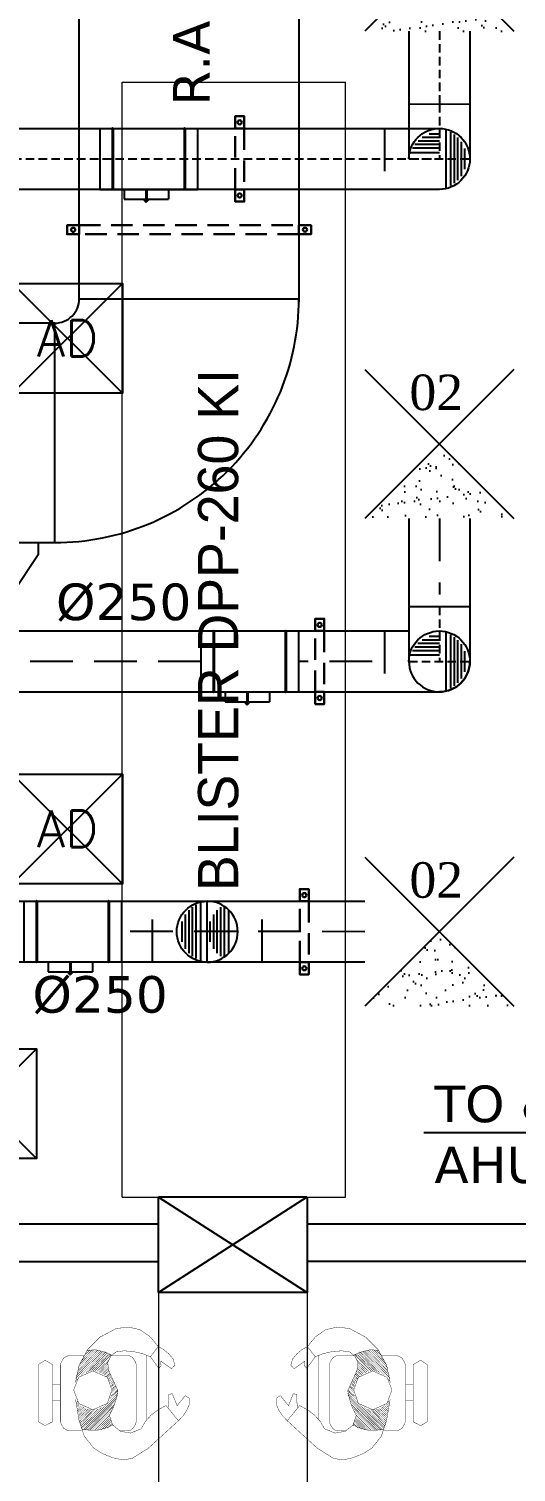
# Model space of a CAD drawing. Header units: millimetres. Extents: x -5691 to 68617, y -23008 to 84113.
# Drawn here: x 22194 to 24190, y 41351 to 47270 of the extents above; entities that cross this region are included whole.
import ezdxf
from ezdxf.enums import TextEntityAlignment as Align

# ---------------------------------------------------------------- set-up
doc = ezdxf.new("R2010")
doc.units = ezdxf.units.MM
doc.header["$LTSCALE"] = 700
doc.header["$MEASUREMENT"] = 0
doc.linetypes.add('architactur xref$0$PHANTOM', pattern=[63.5, 31.75, -6.35, 6.35, -6.35, 6.35, -6.35])
doc.linetypes.add('HIDDEN', pattern=[0.375, 0.25, -0.125])
for name, color, linetype in [('Access Door', 7, 'Continuous'), ('architactur xref$0$COLUMN', 8, 'Continuous'), ('architactur xref$0$TEXT', 8, 'Continuous'), ('architactur xref$0$WALL', 8, 'Continuous'), ('architactur xref$0$WINDOOW', 8, 'Continuous'), ('CAV', 4, 'Continuous'), ('duct size', 7, 'Continuous'), ('M-AC-DIFFUSER', 3, 'Continuous'), ('rcp$0$DIF 02', 74, 'Continuous'), ('rcp$0$DIF 46', 74, 'Continuous'), ('rcp$0$X-REF', 8, 'Continuous'), ('Return Ahu-04', 1, 'Continuous'), ('Supply Ahu-04', 3, 'Continuous'), ('Supply Ahu-05', 3, 'Continuous'), ('X-REF', 8, 'Continuous')]:
    doc.layers.add(name, color=color, linetype=linetype)
doc.layers.add('architactur xref$0$PHAN', color=8, linetype='architactur xref$0$PHANTOM', lineweight=18)
doc.layers.add('SA-HANGERS', color=21, linetype='Continuous', lineweight=30)
doc.styles.add('AC-TEXT', font='ROMANS.SHX', dxfattribs={"height": 200})
doc.styles.add('architactur xref$0$H St Bt', font='stylu.ttf')
doc.styles.add('rcp$0$TECHNICBOLD', font='times.ttf', dxfattribs={"height": 10})
doc.styles.get("Standard").update_dxf_attribs({"font": 'romans.shx', "height": 200})
doc.styles.add('VERDANA', font='verdana.ttf')
doc.dimstyles.get("Standard").update_dxf_attribs({"dimtxt": 0.18, "dimasz": 0.18, "dimexe": 0.18, "dimexo": 0.0625, "dimgap": 0.09, "dimtad": 0, "dimtih": 1, "dimtoh": 1, "dimdec": 4, "dimzin": 0, "dimdsep": 46, "dimtxsty": 'Standard', "dimcen": 0.09, "dimadec": 0, "dimazin": 0, "dimtfac": 1, "dimtdec": 4, "dimtofl": 0, "dimtmove": 0, "dimatfit": 3, "dimfxl": 1, "dimtolj": 1, "dimtzin": 0, "dimarcsym": 0})

# ---------------------------------------------------------------- blocks, each defined once
blk = doc.blocks.new('*U49')
for p, q in [((0, 0), (0, 37)), ((250, 0), (250, 37))]:
    blk.add_line(p, q)
for points in [[(0, 0), (-50, 0), (-50, 37), (0, 37)], [(250, 37), (300, 37), (300, 0), (250, 0)]]:
    blk.add_lwpolyline(points)
at = {"linetype": 'HIDDEN', "ltscale": 0.5}
for points in [[(0, 37), (250, 37)], [(250, 0), (0, 0)]]:
    blk.add_lwpolyline(points, dxfattribs=at)
for centre in [(-25, 18.5), (275, 18.5)]:
    blk.add_circle(centre, 8.44)
blk = doc.blocks.new('*U55')
for p, q in [((0, 0), (0, 37)), ((900, 0), (900, 37))]:
    blk.add_line(p, q)
for points in [[(0, 0), (-50, 0), (-50, 37), (0, 37)], [(900, 37), (950, 37), (950, 0), (900, 0)]]:
    blk.add_lwpolyline(points)
at = {"linetype": 'HIDDEN', "ltscale": 0.5}
for points in [[(0, 37), (900, 37)], [(900, 0), (0, 0)]]:
    blk.add_lwpolyline(points, dxfattribs=at)
for centre in [(-25, 18.5), (925, 18.5)]:
    blk.add_circle(centre, 8.44)
blk = doc.blocks.new('architactur xref$0$BLISTER DPP 260 KI')
at = {"layer": 'architactur xref$0$WINDOOW', "color": 0, "lineweight": 0}
for p, q in [((5092.01, 17123.41), (5128.01, 17123.41)), ((5092.01, 16943.41), (5092.01, 17123.41)), ((5128.01, 16943.41), (5128.01, 17123.41)), ((5092.01, 16943.41), (5128.01, 16943.41))]:
    blk.add_line(p, q, dxfattribs=at)
at = {"layer": 'architactur xref$0$TEXT', "color": 0, "lineweight": 0, "style": 'architactur xref$0$H St Bt'}
blk.add_text('BLISTER DPP-260 KI', height=6.48, rotation=90, dxfattribs=at).set_placement((5110.71, 16992.81))
blk = doc.blocks.new('architactur xref')
at = {"layer": 'architactur xref$0$COLUMN', "linetype": 'Continuous'}
for p, q in [((894.67, 1657), (894.67, 1672.4)), ((918.59, 1672.4), (894.67, 1657)), ((894.67, 1672.4), (918.67, 1657)), ((918.59, 1672.4), (894.67, 1672.4)), ((918.67, 1672.4), (918.67, 1657)), ((918.67, 1657), (894.67, 1657))]:
    blk.add_line(p, q, dxfattribs=at)
at = {"layer": 'architactur xref$0$PHAN', "lineweight": 0}
for p, q in [((894.67, 1661), (894.67, 1463.63)), ((918.67, 1661), (918.67, 1463.63))]:
    blk.add_line(p, q, dxfattribs=at)
at = {"layer": 'architactur xref$0$PHAN', "lineweight": 0, "const_width": 0.0614}
for points in [[(881.29, 1642.44), (881.86, 1645.24), (883.23, 1647.75), (885.28, 1649.8), (887.85, 1651.17)], [(887.85, 1651.17), (889.84, 1651.4), (891.67, 1650.99), (893.32, 1649.85), (894.63, 1648.26)], [(925.49, 1651.17), (923.49, 1651.4), (921.67, 1650.99), (920.01, 1649.85), (918.7, 1648.26)], [(932.05, 1642.44), (931.47, 1645.24), (930.11, 1647.75), (928.05, 1649.8), (925.49, 1651.17)], [(885.45, 1647.57), (881.35, 1643.53)], [(885.11, 1647.57), (881.52, 1643.98)], [(884.82, 1647.63), (881.63, 1644.32)], [(884.6, 1647.75), (881.69, 1644.84)], [(884.25, 1647.75), (881.91, 1645.35)], [(883.97, 1647.75), (882.14, 1645.86)], [(883.63, 1647.75), (882.49, 1646.55)], [(883.23, 1647.63), (883, 1647.4)], [(883.11, 1647.63), (884.48, 1647.75), (885.91, 1647.4), (887.05, 1646.95)], [(886.65, 1644.38), (886.48, 1645.69), (886.99, 1646.72), (887.85, 1647.4), (889.1, 1647.57)], [(889.1, 1647.57), (890.58, 1647.46), (892.06, 1647.12), (893.38, 1646.61)], [(894.63, 1648.26), (893.38, 1646.61), (894.74, 1644.72)], [(894.63, 1648.26), (895.54, 1647.75), (896.34, 1647.06), (897.03, 1646.26), (897.31, 1645.24)], [(918.7, 1648.26), (917.79, 1647.75), (916.99, 1647.06), (916.31, 1646.26), (916.02, 1645.24)], [(918.7, 1648.26), (919.96, 1646.61), (918.59, 1644.72)], [(924.23, 1647.57), (922.75, 1647.46), (921.27, 1647.12), (919.96, 1646.61)], [(926.68, 1644.38), (926.85, 1645.69), (926.34, 1646.72), (925.49, 1647.4), (924.23, 1647.57)], [(930.22, 1647.63), (928.85, 1647.75), (927.43, 1647.4), (926.29, 1646.95)], [(927.88, 1647.57), (931.99, 1643.53)], [(928.22, 1647.57), (931.82, 1643.98)], [(928.51, 1647.63), (931.7, 1644.32)], [(928.74, 1647.75), (931.64, 1644.84)], [(929.08, 1647.75), (931.42, 1645.35)], [(929.37, 1647.75), (931.19, 1645.86)], [(929.71, 1647.75), (930.85, 1646.55)], [(930.11, 1647.63), (930.33, 1647.4)], [(875.3, 1645.35), (876.39, 1646.04), (877.58, 1645.35)], [(875.3, 1636.11), (875.3, 1645.35)], [(877.58, 1645.35), (877.58, 1636.11)], [(878.84, 1645.35), (879.07, 1645.86), (879.35, 1646.38), (879.92, 1646.72), (880.43, 1646.78)], [(878.84, 1645.35), (878.84, 1636.11)], [(882.66, 1646.78), (880.43, 1646.78)], [(885.68, 1647.46), (881.29, 1643.13)], [(885.96, 1647.4), (882.2, 1643.64)], [(886.19, 1647.4), (883, 1644.04)], [(886.42, 1647.23), (883.4, 1644.21)], [(886.76, 1647.12), (883.74, 1644.32)], [(886.93, 1647.06), (884.08, 1644.32)], [(887.05, 1646.95), (884.43, 1644.32)], [(886.65, 1646.09), (884.71, 1644.21)], [(886.48, 1645.69), (885.05, 1644.16)], [(886.48, 1645.35), (885.22, 1644.04)], [(889.56, 1646.78), (887.05, 1646.78)], [(889.56, 1646.78), (890.18, 1646.72), (890.58, 1646.38), (890.92, 1645.86), (891.09, 1645.35)], [(891.09, 1636.11), (891.09, 1645.35)], [(892.81, 1646.89), (892.81, 1636.46)], [(894.74, 1644.72), (895.09, 1645.18), (895.03, 1645.92)], [(896.8, 1644.67), (895.03, 1645.92)], [(897.31, 1645.24), (896.8, 1644.67)], [(916.02, 1645.24), (916.54, 1644.67)], [(916.54, 1644.67), (918.3, 1645.92)], [(918.59, 1644.72), (918.25, 1645.18), (918.3, 1645.92)], [(920.53, 1646.89), (920.53, 1636.46)], [(923.78, 1646.78), (923.15, 1646.72), (922.75, 1646.38), (922.41, 1645.86), (922.24, 1645.35)], [(922.24, 1636.11), (922.24, 1645.35)], [(923.78, 1646.78), (926.29, 1646.78)], [(926.29, 1646.95), (928.91, 1644.32)], [(926.4, 1647.06), (929.25, 1644.32)], [(926.57, 1647.12), (929.59, 1644.32)], [(926.68, 1646.09), (928.62, 1644.21)], [(926.85, 1645.69), (928.28, 1644.16)], [(926.85, 1645.35), (928.11, 1644.04)], [(926.91, 1647.23), (929.93, 1644.21)], [(927.14, 1647.4), (930.33, 1644.04)], [(927.37, 1647.4), (931.13, 1643.64)], [(927.65, 1647.46), (932.05, 1643.13)], [(930.67, 1646.78), (932.9, 1646.78)], [(934.5, 1645.35), (934.27, 1645.86), (933.98, 1646.38), (933.41, 1646.72), (932.9, 1646.78)], [(934.5, 1645.35), (934.5, 1636.11)], [(938.03, 1645.35), (936.95, 1646.04), (935.75, 1645.35)], [(935.75, 1645.35), (935.75, 1636.11)], [(938.03, 1636.11), (938.03, 1645.35)], [(884.08, 1644.32), (886.42, 1643.3), (887.16, 1641.25), (886.42, 1639.08), (884.08, 1638.05), (881.8, 1639.08), (881, 1641.25), (881.8, 1643.3), (884.08, 1644.32)], [(881.63, 1643.01), (881.29, 1642.67)], [(886.48, 1645.01), (885.45, 1643.98)], [(886.53, 1644.72), (885.68, 1643.87)], [(886.65, 1644.49), (885.91, 1643.7)], [(886.76, 1644.32), (886.08, 1643.64)], [(886.82, 1643.98), (886.19, 1643.36)], [(886.93, 1643.81), (886.42, 1643.3)], [(886.99, 1643.53), (886.48, 1643.01)], [(886.65, 1644.38), (888.13, 1641.13), (887.85, 1639.76), (887.39, 1638.4), (886.76, 1637.14)], [(887.05, 1643.3), (886.65, 1642.96)], [(887.16, 1643.13), (886.76, 1642.67)], [(926.68, 1644.38), (925.2, 1641.13), (925.49, 1639.76), (925.94, 1638.4), (926.57, 1637.14)], [(929.25, 1644.32), (926.91, 1643.3), (926.17, 1641.25), (926.91, 1639.08), (929.25, 1638.05), (931.53, 1639.08), (932.33, 1641.25), (931.53, 1643.3), (929.25, 1644.32)], [(926.17, 1643.13), (926.57, 1642.67)], [(926.29, 1643.3), (926.68, 1642.96)], [(926.34, 1643.53), (926.85, 1643.01)], [(926.4, 1643.81), (926.91, 1643.3)], [(926.51, 1643.98), (927.14, 1643.36)], [(926.57, 1644.32), (927.26, 1643.64)], [(926.68, 1644.49), (927.43, 1643.7)], [(926.8, 1644.72), (927.65, 1643.87)], [(926.85, 1645.01), (927.88, 1643.98)], [(931.7, 1643.01), (932.05, 1642.67)], [(877.58, 1642.1), (878.84, 1642.1)], [(888.13, 1640.73), (882.26, 1634.92)], [(888.13, 1641.13), (886.82, 1639.88)], [(887.33, 1642.84), (886.93, 1642.44)], [(887.39, 1642.61), (886.99, 1642.27)], [(887.5, 1642.44), (887.05, 1641.93)], [(887.62, 1642.27), (887.05, 1641.76)], [(887.9, 1641.59), (887.05, 1640.73)], [(888.13, 1641.3), (887.05, 1640.28)], [(887.79, 1641.93), (887.16, 1641.42)], [(887.79, 1641.76), (887.16, 1641.13)], [(896.91, 1640.62), (896.34, 1640.56)], [(896.34, 1640.56), (896.34, 1639.36)], [(897.69, 1638.72), (896.91, 1640.62)], [(915.65, 1638.72), (916.42, 1640.62)], [(916.42, 1640.62), (916.99, 1640.56)], [(916.99, 1640.56), (916.99, 1639.36)], [(925.2, 1641.3), (926.29, 1640.28)], [(925.2, 1641.13), (926.51, 1639.88)], [(925.2, 1640.73), (931.08, 1634.92)], [(925.43, 1641.59), (926.29, 1640.73)], [(925.55, 1641.93), (926.17, 1641.42)], [(925.55, 1641.76), (926.17, 1641.13)], [(925.72, 1642.27), (926.29, 1641.76)], [(925.83, 1642.44), (926.29, 1641.93)], [(925.94, 1642.61), (926.34, 1642.27)], [(926, 1642.84), (926.4, 1642.44)], [(935.75, 1642.1), (934.5, 1642.1)], [(878.84, 1639.54), (877.58, 1639.54)], [(891.89, 1634.98), (892.52, 1636.11), (893.49, 1637.2), (894.63, 1638.05), (895.88, 1638.74), (897.88, 1636.28), (895.54, 1634.12), (893.03, 1631.84), (890.41, 1630.19), (888.87, 1629.96), (887.33, 1630.3), (885.62, 1630.98), (884.25, 1631.84), (882.71, 1633.78), (881.86, 1636.34), (881.29, 1639.76)], [(881.63, 1639.42), (881.4, 1639.25)], [(881.69, 1639.19), (881.4, 1639.02)], [(881.86, 1639.02), (881.52, 1638.74)], [(881.91, 1638.85), (881.63, 1638.51)], [(882.2, 1638.74), (881.63, 1638.17)], [(882.37, 1638.57), (881.63, 1637.88)], [(882.66, 1638.51), (881.69, 1637.66)], [(882.77, 1638.34), (881.8, 1637.37)], [(883, 1638.22), (881.86, 1637.14)], [(885.45, 1638.4), (882.2, 1635.09)], [(888.13, 1640.39), (882.55, 1634.8)], [(887.9, 1639.88), (882.77, 1634.75)], [(887.79, 1639.54), (883.06, 1634.75)], [(887.67, 1639.02), (883.34, 1634.75)], [(887.39, 1638.51), (883.63, 1634.75)], [(896.34, 1639.36), (896.23, 1638.4)], [(897.63, 1638.65), (898.99, 1640.33)], [(897.88, 1636.28), (898.62, 1637.03), (899.2, 1637.9), (899.64, 1638.86), (899.64, 1639.92)], [(899.64, 1639.92), (898.99, 1640.33)], [(913.69, 1639.92), (914.34, 1640.33)], [(915.45, 1636.28), (914.72, 1637.03), (914.13, 1637.9), (913.69, 1638.86), (913.69, 1639.92)], [(915.7, 1638.65), (914.34, 1640.33)], [(921.44, 1634.98), (920.81, 1636.11), (919.84, 1637.2), (918.7, 1638.05), (917.45, 1638.74), (915.45, 1636.28), (917.79, 1634.12), (920.3, 1631.84), (922.92, 1630.19), (924.46, 1629.96), (926, 1630.3), (927.71, 1630.98), (929.08, 1631.84), (930.62, 1633.78), (931.47, 1636.34), (932.05, 1639.76)], [(916.99, 1639.36), (917.11, 1638.4)], [(925.2, 1640.39), (930.79, 1634.8)], [(925.43, 1639.88), (930.56, 1634.75)], [(925.55, 1639.54), (930.28, 1634.75)], [(925.66, 1639.02), (929.99, 1634.75)], [(925.94, 1638.51), (929.71, 1634.75)], [(927.88, 1638.4), (931.13, 1635.09)], [(930.33, 1638.22), (931.47, 1637.14)], [(930.56, 1638.34), (931.53, 1637.37)], [(930.67, 1638.51), (931.64, 1637.66)], [(930.96, 1638.57), (931.7, 1637.88)], [(931.13, 1638.74), (931.7, 1638.17)], [(931.42, 1638.85), (931.7, 1638.51)], [(931.47, 1639.02), (931.82, 1638.74)], [(931.64, 1639.19), (931.93, 1639.02)], [(931.7, 1639.42), (931.93, 1639.25)], [(934.5, 1639.54), (935.75, 1639.54)], [(877.58, 1636.11), (876.39, 1635.49), (875.3, 1636.11)], [(880.43, 1634.63), (879.92, 1634.75), (879.35, 1635.09), (879.07, 1635.6), (878.84, 1636.11)], [(883.34, 1638.17), (881.86, 1636.8)], [(883.57, 1638.17), (881.91, 1636.51)], [(883.85, 1638.17), (881.91, 1636.17)], [(884.48, 1638.17), (882.03, 1635.66)], [(884.2, 1638.05), (882.03, 1635.95)], [(884.94, 1638.17), (882.14, 1635.43)], [(887.05, 1637.83), (883.97, 1634.75)], [(886.76, 1637.14), (884.37, 1634.75)], [(886.82, 1636.8), (884.71, 1634.75)], [(886.82, 1636.51), (885.05, 1634.75)], [(886.99, 1636.34), (885.45, 1634.8)], [(887.05, 1636.11), (885.91, 1634.92)], [(891.89, 1634.98), (890.18, 1634.29), (888.53, 1634.57), (887.28, 1635.6), (886.76, 1637.14)], [(891.09, 1636.11), (890.92, 1635.6), (890.58, 1635.09), (890.18, 1634.75), (889.56, 1634.63)], [(921.44, 1634.98), (923.15, 1634.29), (924.8, 1634.57), (926.06, 1635.6), (926.57, 1637.14)], [(922.24, 1636.11), (922.41, 1635.6), (922.75, 1635.09), (923.15, 1634.75), (923.78, 1634.63)], [(926.29, 1637.83), (929.37, 1634.75)], [(926.29, 1636.11), (927.43, 1634.92)], [(926.34, 1636.34), (927.88, 1634.8)], [(926.51, 1636.8), (928.62, 1634.75)], [(926.51, 1636.51), (928.28, 1634.75)], [(926.57, 1637.14), (928.96, 1634.75)], [(928.4, 1638.17), (931.19, 1635.43)], [(928.85, 1638.17), (931.3, 1635.66)], [(929.14, 1638.05), (931.3, 1635.95)], [(929.48, 1638.17), (931.42, 1636.17)], [(929.76, 1638.17), (931.42, 1636.51)], [(929.99, 1638.17), (931.47, 1636.8)], [(932.9, 1634.63), (933.41, 1634.75), (933.98, 1635.09), (934.27, 1635.6), (934.5, 1636.11)], [(935.75, 1636.11), (936.95, 1635.49), (938.03, 1636.11)], [(880.43, 1634.63), (882.26, 1634.63)], [(887.33, 1635.6), (886.14, 1635.09), (884.82, 1634.75), (883.57, 1634.75), (882.26, 1634.92)], [(887.16, 1635.83), (886.42, 1635.09)], [(887.28, 1635.66), (886.99, 1635.43)], [(888.47, 1634.63), (889.56, 1634.63)], [(924.86, 1634.63), (923.78, 1634.63)], [(926, 1635.6), (927.2, 1635.09), (928.51, 1634.75), (929.76, 1634.75), (931.08, 1634.92)], [(926.06, 1635.66), (926.34, 1635.43)], [(926.17, 1635.83), (926.91, 1635.09)], [(932.9, 1634.63), (931.08, 1634.63)]]:
    blk.add_lwpolyline(points, dxfattribs=at)
at = {"layer": 'architactur xref$0$WALL', "linetype": 'Continuous'}
for p, q in [((894.67, 1668), (838, 1668)), ((982, 1668), (918.67, 1668)), ((768, 1662), (894.67, 1662)), ((982, 1662), (918.67, 1662))]:
    blk.add_line(p, q, dxfattribs=at)
at = {"layer": 'architactur xref$0$WINDOOW', "lineweight": 0}
for p, q in [((894.67, 1669), (894.67, 1672.4)), ((918.67, 1669), (918.67, 1672.4))]:
    blk.add_line(p, q, dxfattribs=at)
blk.add_blockref('architactur xref$0$BLISTER DPP 260 KI', (-4203.18, -15271.01), dxfattribs=at)
blk = doc.blocks.new('CAV 250 DIA')
for p, q in [((0, 400), (0, 350)), ((0, 400), (250, 400)), ((250, 400), (250, 350)), ((0, 350), (250, 350)), ((0, 345), (0, 55)), ((0, 345), (250, 345)), ((250, 345), (250, 55)), ((250, 301.1), (290, 301.1)), ((290, 301.1), (290, 119.1)), ((250, 212.1), (297.4, 212.1)), ((250, 208.1), (297.4, 208.1)), ((290.8, 218.7), (292.2, 220.1)), ((290.8, 218.7), (297.4, 212.1)), ((297.4, 208.1), (290.8, 201.6)), ((290.8, 201.6), (292.2, 200.1)), ((292.2, 220.1), (302.2, 210.1)), ((302.2, 210.1), (292.2, 200.1)), ((250, 119.1), (290, 119.1)), ((0, 55), (250, 55)), ((0, 50), (0, 0)), ((0, 50), (250, 50)), ((0, 50), (250, 50)), ((0, 0), (250, 0)), ((250, 50), (250, 0))]:
    blk.add_line(p, q)
for centre, start, end in [((0.9, 347.5), 109.43656, 250.56344), ((249.1, 347.5), 289.43656, 70.56344), ((0.9, 52.5), 109.43656, 250.56344), ((249.1, 52.5), 289.43656, 70.56344)]:
    blk.add_arc(centre, 2.65, start, end)
blk = doc.blocks.new('AD')
at = {"layer": 'M-AC-DIFFUSER', "color": 2}
for p, q in [((225, 225), (-225, -225)), ((225, -225), (-225, 225))]:
    blk.add_line(p, q, dxfattribs=at)
blk.add_lwpolyline([(-225, 225), (225, 225), (225, -225), (-225, -225)], close=True, dxfattribs=at)
at = {"layer": 'M-AC-DIFFUSER', "color": 2, "style": 'AC-TEXT'}
blk.add_text('AD', height=150, dxfattribs=at).set_placement((0, 0), align=Align.MIDDLE_CENTER)
blk = doc.blocks.new('rcp$0$DIFF CODE-2')
at = {"layer": 'rcp$0$DIF 02'}
h = blk.add_hatch(dxfattribs=at)
h.set_pattern_fill('AR-SAND', color=256, scale=50, style=0)
h.paths.add_polyline_path([(-20872.6, -48009.6), (-20262.6, -48009.6), (-20567.6, -47704.6)])
for p, q in [((-20872.6, -47399.6), (-20262.6, -48009.6)), ((-20262.6, -47399.6), (-20872.6, -48009.6))]:
    blk.add_line(p, q, dxfattribs=at)
at = {"layer": 'rcp$0$DIF 02', "color": 1, "style": 'rcp$0$TECHNICBOLD'}
blk.add_text('02', height=145.64, dxfattribs=at).set_placement((-20690.5, -47565.6))
blk = doc.blocks.new('rcp')
at = {"layer": 'rcp$0$X-REF', "xscale": 25.39999999999418, "yscale": 25.39999999999418, "zscale": 25.39999999999418}
blk.add_blockref('architactur xref', (0, 0), dxfattribs=at)
at = {"layer": 'rcp$0$DIF 46'}
for p in [(44443.4, 95269.4), (44443.4, 93271.8), (44443.4, 91271.9, -375)]:
    blk.add_blockref('rcp$0$DIFF CODE-2', p, dxfattribs=at)

msp = doc.modelspace()

# ---------------------------------------------------------------- block references
at = {"layer": 'X-REF', "ltscale": 8}
msp.add_blockref('rcp', (0, 0), dxfattribs=at)

# ---------------------------------------------------------------- next in the draw order: block references
at = {"layer": 'X-REF', "xscale": 25.39999999999418, "yscale": 25.39999999999418, "zscale": 25.39999999999418}
msp.add_blockref('architactur xref', (0, 0), dxfattribs=at)

# ---------------------------------------------------------------- next in the draw order: linework, layer by layer
at = {"layer": 'Return Ahu-04'}
for p, q in [((23300, 49221.6, 50), (23300, 46149.5)), ((22400, 46149.9), (22400, 48871.6, 50)), ((22400, 46162.6), (23300, 46163)), ((22299.9, 46063, 50), (17433.4, 46063, 50)), ((22300, 45163, 50), (22300, 46063, 50)), ((17433.4, 45163, 50), (22299.9, 45163, 50)), ((22232.1, 45163, 100), (22232.1, 45113, 100)), ((22232.1, 45113, 100), (22132.1, 44963, 100))]:
    msp.add_line(p, q, dxfattribs=at)
for radius in [999.6, 99.6]:
    msp.add_arc((22300.4, 46162.6), radius, 269.97664, 0.02336, dxfattribs=at)
at = {"layer": 'Supply Ahu-04', "ltscale": 8}
for p, q in [((23750.7, 46961.5, -605), (24000.9, 46961.7, -605)), ((23750.8, 45262.2), (23750.8, 44675.4)), ((24000.8, 45262.2), (24000.8, 44675.4)), ((23750.6, 44900.2), (24000.8, 44900.4))]:
    msp.add_line(p, q, dxfattribs=at)
at = {"layer": 'Supply Ahu-04'}
for p, q in [((21550.8, 43692.2, 412.8), (23570.8, 43692.2, -271.7)), ((23570.8, 43442.2, -271.7), (21550.8, 43442.2, 232.8))]:
    msp.add_line(p, q, dxfattribs=at)
at = {"layer": 'Supply Ahu-05'}
for p, q in [((23750.7, 47259.8, -605), (23750.7, 46736.5, -605)), ((24000.5, 47259.8, -605), (24001, 46736.6, -605)), ((21550.8, 46861.5, 310), (23875.8, 46861.5, 0)), ((23805.4, 46825.5), (23875.8, 46825.5)), ((23833.6, 46839.8), (23875.8, 46839.8)), ((23902.6, 46854.5), (23902.6, 46618.5)), ((23921.2, 46846.2), (23921.2, 46626.8)), ((23936, 46836.8), (23936, 46636.3)), ((23950.3, 46824.3), (23950.3, 46648.7)), ((23757.8, 46763.4), (23875.8, 46763.4)), ((23766.1, 46782.1), (23875.8, 46782.1)), ((23775.5, 46796.8), (23875.8, 46796.8)), ((23788, 46811.2), (23875.8, 46811.2)), ((23964.7, 46806.9), (23964.7, 46666.2)), ((23979, 46778.7), (23979, 46694.3)), ((23875.8, 46611.5, 0), (21550.8, 46611.5, 310)), ((21550.8, 44800.4, 446.5), (22898.5, 44800.4, 446.5)), ((23298.5, 44800.4, 446.5), (23750.8, 44800.4, 446.5)), ((23787.9, 44750.1, 605), (23875.7, 44750.1, 605)), ((23805.3, 44764.4, 605), (23875.7, 44764.4, 605)), ((23833.5, 44778.7, 605), (23875.7, 44778.7, 605)), ((23902.5, 44793.4, 605), (23902.5, 44557.4, 605)), ((23921.1, 44785.1, 605), (23921.1, 44565.7, 605)), ((23935.9, 44775.7, 605), (23935.9, 44575.2, 605)), ((23950.2, 44763.2, 605), (23950.2, 44587.6, 605)), ((23757.7, 44702.3, 605), (23875.7, 44702.3, 605)), ((23766, 44721, 605), (23875.7, 44721, 605)), ((23775.4, 44735.8, 605), (23875.7, 44735.8, 605)), ((23964.6, 44745.8, 605), (23964.6, 44605.1, 605)), ((23978.9, 44717.6, 605), (23978.9, 44633.2, 605)), ((21550.8, 44550.4, 446.5), (22898.5, 44550.4, 446.5)), ((23298.5, 44550.4, 446.5), (23875.7, 44550.4, 605)), ((22897.7, 43449.1, -129), (22897.7, 43685.1, -129)), ((22924.6, 43442.1, -129), (22924.6, 43692.1, -129)), ((22924.6, 43442.1, -129), (22924.6, 43692.1, -129)), ((22835.6, 43496.8, -129), (22835.6, 43637.5, -129)), ((22850, 43479.4, -129), (22850, 43654.9, -129)), ((22864.3, 43466.9, -129), (22864.3, 43667.4, -129)), ((22879.1, 43457.4, -129), (22879.1, 43676.8, -129)), ((22951.3, 43496.8, -129), (22951.3, 43637.5, -129)), ((22965.6, 43479.4, -129), (22965.6, 43654.9, -129)), ((22980, 43466.9, -129), (22980, 43667.4, -129)), ((22994.7, 43463.6, -129), (22994.7, 43670.6, -129)), ((23013.4, 43479.1, -129), (23013.4, 43655.1, -129)), ((22821.3, 43524.9, -129), (22821.3, 43609.3, -129)), ((22937, 43524.9, -129), (22937, 43609.3, -129))]:
    msp.add_line(p, q, dxfattribs=at)
at = {"layer": 'Supply Ahu-05', "linetype": 'HIDDEN', "ltscale": 0.2}
for p, q in [((23875.8, 47259.8), (23875.8, 46961.6, -605)), ((21550.8, 46736.5, 321.7), (23875.8, 46736.5, -48.6)), ((23750.8, 46736.5), (24000.8, 46736.5)), ((23750.7, 44675.4, 605), (24000.7, 44675.4, 605))]:
    msp.add_line(p, q, dxfattribs=at)
at = {"layer": 'Supply Ahu-05', "linetype": 'HIDDEN'}
for p, q in [((23650.7, 46861.5, -605), (23650.7, 46611.5, -605)), ((23875.8, 45262.2), (23875.8, 44950.4)), ((23650.8, 44800.4), (23650.8, 44550.4)), ((22898.5, 44675.4, 218), (21550.8, 44675.4, 561.1)), ((23600.8, 44675.4, 446.5), (23298.5, 44675.4, 116.2)), ((22699.6, 43442.2, -129), (22699.6, 43692.2, -129)), ((23149.6, 43442.2, -129), (23149.6, 43692.2, -129)), ((23570.8, 43567.2, -375), (22573.3, 43567.6, 22.1))]:
    msp.add_line(p, q, dxfattribs=at)
at = {"layer": 'Supply Ahu-05', "linetype": 'HIDDEN', "ltscale": 0.2, "elevation": -605}
msp.add_lwpolyline([(23875.8, 46961.6), (23875.8, 46736.5)], dxfattribs=at)
at = {"layer": 'Supply Ahu-05', "linetype": 'HIDDEN', "ltscale": 0.2}
msp.add_lwpolyline([(23875.7, 44900.5), (23875.7, 44675.4)], dxfattribs=at)
at = {"layer": 'Supply Ahu-05', "extrusion": (0, 0, -1)}
for centre, major_axis in [((23875.8, 46736.5), (125, 0)), ((23875.7, 46736.5), (0, -125)), ((23875.7, 44675.4, 605), (125, 0)), ((23875.6, 44675.4, 605), (0, -125)), ((22924.6, 43567.1, -129), (0, 125))]:
    msp.add_ellipse(centre, major_axis=major_axis, ratio=1, start_param=3.141593, end_param=6.283185, dxfattribs=at)
at = {"layer": 'Supply Ahu-05'}
for centre, major_axis in [((23875.7, 44675.4, 605), (125, 0)), ((22924.6, 43567.1, -129), (0, 125))]:
    msp.add_ellipse(centre, major_axis=major_axis, ratio=1, start_param=3.141593, end_param=6.283185, dxfattribs=at)

# ---------------------------------------------------------------- next in the draw order: block references
at = {"layer": 'Access Door'}
for p in [(22352, 46000.7), (22352, 43988.8), (22000.2, 42862.3, 100)]:
    msp.add_blockref('AD', p, dxfattribs=at)
at = {"layer": 'CAV', "xscale": -1, "rotation": 90}
for p in [(22884.6, 46861.5, 132.2), (23298.5, 44800.4, 446.5), (22573.3, 43693, 104)]:
    msp.add_blockref('CAV 250 DIA', p, dxfattribs=at)
at = {"layer": 'SA-HANGERS'}
for name, p, rotation in [('*U49', (23075.9, 46611.5, 106.7), 90.00377996800809), ('*U55', (22400, 46427.3, 4.9), 0.0037799680080769), ('*U49', (23403.8, 44550.4, 446.5), 90.00377996800809), ('*U49', (23340.7, 43442.2, -94.9), 90.00377996800809)]:
    msp.add_blockref(name, p, dxfattribs=dict(at, rotation=rotation))

# ---------------------------------------------------------------- next in the draw order: texts
at = {"layer": 'duct size', "style": 'VERDANA'}
msp.add_text('R.A.D 900x350', height=150, rotation=90, dxfattribs=at).set_placement((22934.3, 46954.6, 0.3))
for p in [(22304.7, 44845, -706.7), (22208.2, 43235.2, -706.7)]:
    msp.add_text('%%C250', height=150, dxfattribs=at).set_placement(p)
at = {"layer": 'duct size', "insert": (23855, 42936.1), "char_height": 150, "width": 4404.183, "attachment_point": 1, "style": 'VERDANA'}
msp.add_mtext('TO & FROM \\PAHU NO4 ROOF ', dxfattribs=at)

# ---------------------------------------------------------------- next in the draw order: leaders
at = {"layer": 'Supply Ahu-05'}
msp.add_leader([(25966.9, 42742.9, 0.3), (23811.6, 42742.9, 0.3)], dimstyle='Standard', override={"dimtxt": 200, "dimasz": 111, "dimexe": 5, "dimexo": 5, "dimgap": 5, "dimtih": 0, "dimtoh": 0, "dimdec": 0, "dimpost": '\\X', "dimtdec": 0, "dimldrblk": 'Dot', "dimfxl": 8, "dimarcsym": 1}, dxfattribs=at)

doc.saveas('drawing.dxf')
